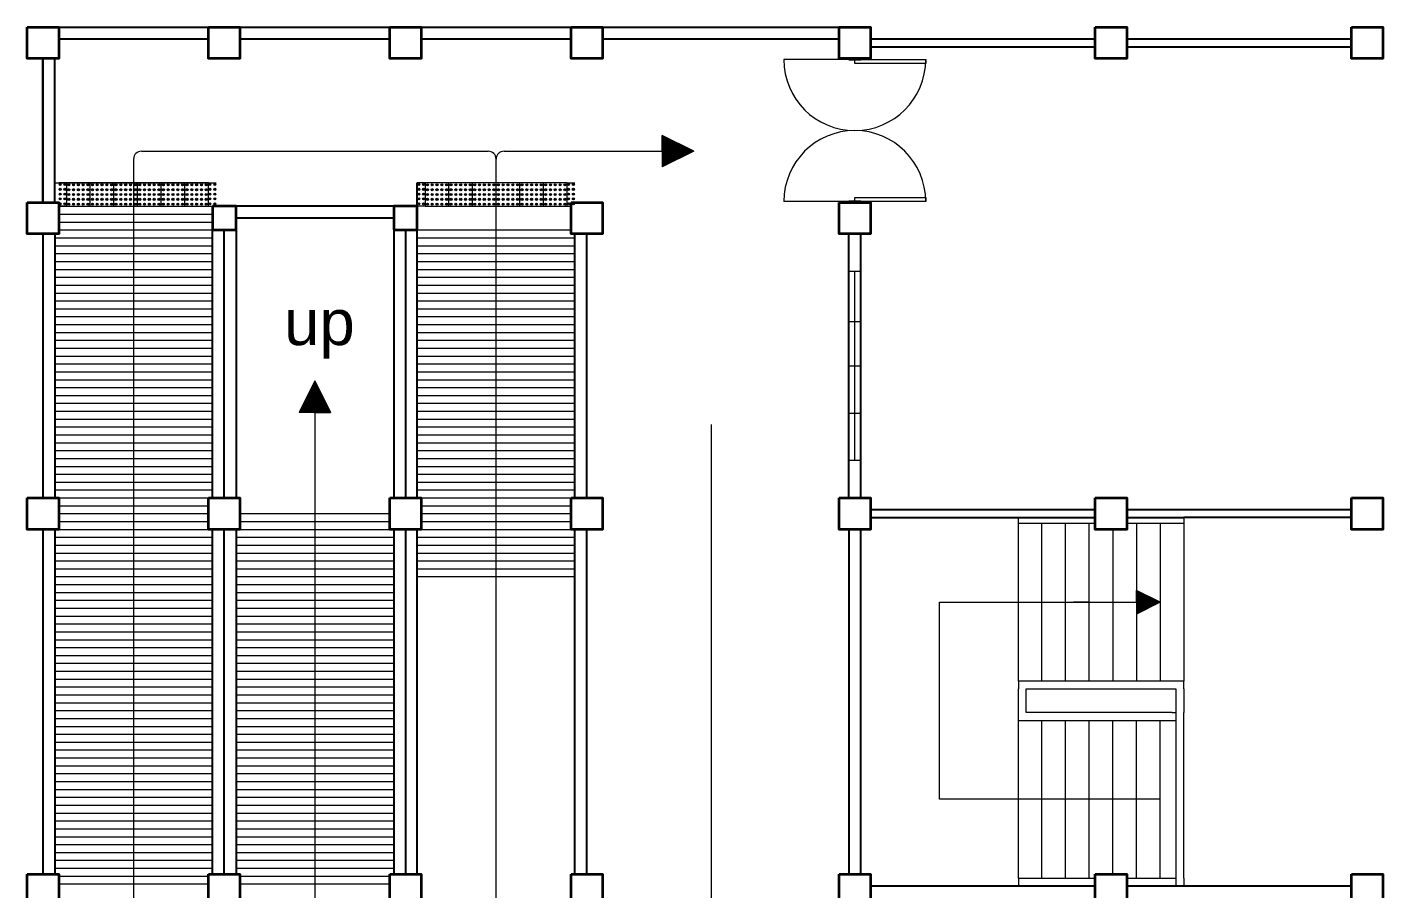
# Model space of a CAD drawing. Header units: millimetres. Extents: x 3 to 421, y 1 to 233.
# Drawn here: x 231.53 to 248.73, y 108.86 to 119.8 of the extents above; entities that cross this region are included whole.
import ezdxf

# ---------------------------------------------------------------- set-up
doc = ezdxf.new("R2010")
doc.units = ezdxf.units.MM
doc.header["$MEASUREMENT"] = 0
doc.styles.add('SWISSLT175', font='swissl.ttf', dxfattribs={"height": 0.175})

msp = doc.modelspace()

# ---------------------------------------------------------------- linework, layer by layer
at = {"color": 8, "lineweight": 25}
for p, q in [((231.929, 119.797), (236.529, 119.797)), ((236.529, 119.797), (241.829, 119.797)), ((231.929, 119.647), (233.829, 119.647)), ((234.229, 119.647), (236.129, 119.647)), ((236.529, 119.647), (238.429, 119.647)), ((238.829, 119.647), (241.829, 119.647)), ((242.229, 119.647), (245.079, 119.647)), ((242.229, 119.547), (245.079, 119.547)), ((245.479, 119.647), (248.329, 119.647)), ((245.479, 119.547), (248.329, 119.547)), ((231.729, 119.397), (231.729, 117.572)), ((231.729, 117.572), (231.729, 119.397)), ((231.879, 117.572), (231.879, 119.397)), ((241.954, 119.397), (241.954, 119.384)), ((241.954, 119.384), (242.104, 119.384)), ((242.104, 119.397), (242.104, 119.384)), ((236.479, 113.822), (236.479, 117.822)), ((236.179, 117.522), (234.179, 117.522)), ((236.179, 117.522), (236.179, 113.822)), ((242.104, 117.584), (241.954, 117.584)), ((241.954, 117.572), (241.954, 117.584)), ((242.104, 117.572), (242.104, 117.584)), ((236.179, 117.372), (234.179, 117.372)), ((231.729, 117.172), (231.729, 113.822)), ((231.879, 117.172), (231.879, 113.822)), ((233.879, 113.822), (233.879, 117.222)), ((234.029, 113.822), (234.029, 117.222)), ((234.179, 117.222), (234.179, 113.822)), ((236.329, 117.222), (236.329, 113.822)), ((238.479, 113.822), (238.479, 117.172)), ((238.629, 113.822), (238.629, 117.172)), ((241.954, 113.822), (241.954, 117.172)), ((242.104, 113.822), (242.104, 117.172)), ((245.079, 113.672), (242.229, 113.672)), ((242.229, 113.572), (245.079, 113.572)), ((248.329, 113.672), (245.479, 113.672)), ((245.479, 113.572), (246.204, 113.572)), ((248.329, 113.572), (246.204, 113.572)), ((231.729, 113.422), (231.729, 109.047)), ((231.879, 113.422), (231.879, 109.047)), ((233.879, 109.047), (233.879, 113.422)), ((234.029, 109.047), (234.029, 113.422)), ((234.179, 113.422), (234.179, 109.047)), ((236.179, 113.422), (236.179, 109.047)), ((236.329, 113.422), (236.329, 109.047)), ((236.479, 109.047), (236.479, 113.422)), ((238.479, 109.047), (238.479, 113.422)), ((238.629, 109.047), (238.629, 113.422)), ((241.954, 113.422), (241.954, 109.047)), ((242.104, 111.497), (242.104, 113.422)), ((242.104, 111.397), (242.104, 111.497)), ((242.104, 111.097), (242.104, 111.397)), ((242.104, 110.997), (242.104, 111.097)), ((242.104, 109.047), (242.104, 110.997)), ((242.229, 108.897), (245.079, 108.897)), ((245.479, 108.897), (248.329, 108.897))]:
    msp.add_line(p, q, dxfattribs=at)
at = {"color": 8, "lineweight": 13}
for p, q in [((242.029, 119.384), (241.129, 119.384)), ((242.029, 119.384), (242.929, 119.384)), ((242.029, 119.334), (242.029, 119.384)), ((242.929, 119.384), (242.929, 119.334)), ((242.929, 119.334), (242.029, 119.334)), ((242.029, 117.584), (241.129, 117.584)), ((242.029, 117.634), (242.929, 117.634)), ((242.029, 117.584), (242.029, 117.634)), ((242.929, 117.584), (242.029, 117.584)), ((242.929, 117.634), (242.929, 117.584))]:
    msp.add_line(p, q, dxfattribs=at)
at = {"color": 8, "lineweight": 9}
for p, q in [((239.586, 118.222), (239.586, 118.422)), ((239.986, 118.222), (239.586, 118.422)), ((239.596, 118.222), (239.596, 118.417)), ((239.606, 118.222), (239.606, 118.412)), ((239.616, 118.407), (239.616, 118.222)), ((239.626, 118.402), (239.626, 118.222)), ((239.636, 118.397), (239.636, 118.222)), ((239.646, 118.392), (239.646, 118.222)), ((239.656, 118.387), (239.656, 118.222)), ((239.666, 118.382), (239.666, 118.222)), ((239.676, 118.377), (239.676, 118.222)), ((239.676, 118.377), (239.676, 118.222)), ((239.686, 118.372), (239.686, 118.222)), ((239.696, 118.367), (239.696, 118.222)), ((239.706, 118.362), (239.706, 118.222)), ((239.716, 118.357), (239.716, 118.222)), ((239.726, 118.352), (239.726, 118.222)), ((239.736, 118.347), (239.736, 118.222)), ((239.746, 118.342), (239.746, 118.222)), ((239.756, 118.337), (239.756, 118.222)), ((232.979, 118.222), (237.379, 118.222)), ((237.579, 118.222), (239.586, 118.222)), ((239.586, 118.222), (239.586, 118.022)), ((239.986, 118.222), (239.586, 118.022)), ((239.596, 118.222), (239.596, 118.027)), ((239.606, 118.222), (239.606, 118.032)), ((239.616, 118.222), (239.616, 118.037)), ((239.626, 118.222), (239.626, 118.042)), ((239.636, 118.222), (239.636, 118.047)), ((239.646, 118.222), (239.646, 118.052)), ((239.656, 118.222), (239.656, 118.057)), ((239.666, 118.222), (239.666, 118.062)), ((239.676, 118.222), (239.676, 118.067)), ((239.676, 118.222), (239.676, 118.067)), ((239.686, 118.222), (239.686, 118.072)), ((239.696, 118.222), (239.696, 118.077)), ((239.706, 118.222), (239.706, 118.082)), ((239.716, 118.222), (239.716, 118.087)), ((239.726, 118.222), (239.726, 118.092)), ((239.736, 118.222), (239.736, 118.097)), ((239.746, 118.222), (239.746, 118.102)), ((239.756, 118.222), (239.756, 118.107)), ((239.766, 118.332), (239.766, 118.222)), ((239.766, 118.222), (239.766, 118.112)), ((239.776, 118.327), (239.776, 118.222)), ((239.776, 118.222), (239.776, 118.117)), ((239.786, 118.322), (239.786, 118.222)), ((239.786, 118.222), (239.786, 118.122)), ((239.796, 118.317), (239.796, 118.222)), ((239.796, 118.222), (239.796, 118.127)), ((239.806, 118.312), (239.806, 118.222)), ((239.806, 118.222), (239.806, 118.132)), ((239.816, 118.307), (239.816, 118.222)), ((239.816, 118.222), (239.816, 118.137)), ((239.826, 118.302), (239.826, 118.222)), ((239.826, 118.222), (239.826, 118.142)), ((239.836, 118.297), (239.836, 118.222)), ((239.836, 118.222), (239.836, 118.147)), ((239.846, 118.292), (239.846, 118.222)), ((239.846, 118.222), (239.846, 118.152)), ((239.856, 118.287), (239.856, 118.222)), ((239.856, 118.222), (239.856, 118.157)), ((239.866, 118.282), (239.866, 118.222)), ((239.866, 118.222), (239.866, 118.162)), ((239.876, 118.277), (239.876, 118.222)), ((239.876, 118.222), (239.876, 118.167)), ((239.886, 118.272), (239.886, 118.222)), ((239.886, 118.222), (239.886, 118.172)), ((239.896, 118.267), (239.896, 118.222)), ((239.896, 118.222), (239.896, 118.177)), ((239.906, 118.262), (239.906, 118.222)), ((239.906, 118.222), (239.906, 118.182)), ((239.916, 118.257), (239.916, 118.222)), ((239.916, 118.222), (239.916, 118.187)), ((239.926, 118.252), (239.926, 118.222)), ((239.926, 118.222), (239.926, 118.192)), ((239.936, 118.247), (239.936, 118.222)), ((239.936, 118.222), (239.936, 118.197)), ((239.946, 118.242), (239.946, 118.222)), ((239.946, 118.222), (239.946, 118.202)), ((239.956, 118.237), (239.956, 118.222)), ((239.956, 118.222), (239.956, 118.207)), ((239.966, 118.232), (239.966, 118.222)), ((239.966, 118.222), (239.966, 118.212)), ((239.976, 118.227), (239.976, 118.222)), ((239.976, 118.222), (239.976, 118.217)), ((232.879, 118.122), (232.879, 104.922)), ((237.479, 105.222), (237.479, 118.122)), ((231.879, 117.822), (233.879, 117.822)), ((232.029, 117.822), (231.929, 117.822)), ((232.329, 117.822), (232.029, 117.822)), ((232.029, 117.822), (232.029, 117.522)), ((232.329, 117.522), (232.329, 117.822)), ((232.629, 117.822), (232.329, 117.822)), ((232.629, 117.522), (232.629, 117.822)), ((232.929, 117.822), (232.629, 117.822)), ((232.929, 117.522), (232.929, 117.822)), ((233.229, 117.822), (232.929, 117.822)), ((233.229, 117.522), (233.229, 117.822)), ((233.529, 117.822), (233.229, 117.822)), ((233.529, 117.522), (233.529, 117.822)), ((233.829, 117.822), (233.529, 117.822)), ((233.829, 117.522), (233.829, 117.822)), ((233.829, 117.822), (233.929, 117.822)), ((236.579, 117.822), (236.479, 117.822)), ((236.879, 117.822), (236.579, 117.822)), ((236.579, 117.822), (236.579, 117.522)), ((236.879, 117.522), (236.879, 117.822)), ((237.179, 117.822), (236.879, 117.822)), ((237.179, 117.522), (237.179, 117.822)), ((237.479, 117.822), (237.179, 117.822)), ((237.479, 117.522), (237.479, 117.822)), ((237.779, 117.822), (237.479, 117.822)), ((237.779, 117.522), (237.779, 117.822)), ((238.079, 117.822), (237.779, 117.822)), ((238.079, 117.522), (238.079, 117.822)), ((238.379, 117.822), (238.079, 117.822)), ((238.379, 117.522), (238.379, 117.822)), ((238.379, 117.822), (238.479, 117.822)), ((232.029, 117.522), (231.929, 117.522)), ((231.929, 117.522), (233.829, 117.522)), ((232.029, 117.522), (232.329, 117.522)), ((232.329, 117.522), (232.629, 117.522)), ((232.629, 117.522), (232.929, 117.522)), ((232.929, 117.522), (233.229, 117.522)), ((233.229, 117.522), (233.529, 117.522)), ((233.529, 117.522), (233.829, 117.522)), ((233.829, 117.522), (233.879, 117.522)), ((236.579, 117.522), (236.479, 117.522)), ((236.579, 117.522), (236.879, 117.522)), ((236.879, 117.522), (237.179, 117.522)), ((237.179, 117.522), (237.479, 117.522)), ((237.479, 117.522), (237.779, 117.522)), ((237.779, 117.522), (238.079, 117.522)), ((238.079, 117.522), (238.379, 117.522)), ((238.379, 117.522), (238.429, 117.522)), ((231.929, 117.422), (233.879, 117.422)), ((231.929, 117.322), (233.879, 117.322)), ((231.929, 117.222), (233.879, 117.222)), ((236.479, 117.222), (238.429, 117.222)), ((231.879, 117.122), (233.879, 117.122)), ((231.879, 117.022), (233.879, 117.022)), ((236.479, 117.122), (238.479, 117.122)), ((236.479, 117.022), (238.479, 117.022)), ((231.879, 116.922), (233.879, 116.922)), ((231.879, 116.822), (233.879, 116.822)), ((236.479, 116.922), (238.479, 116.922)), ((236.479, 116.822), (238.479, 116.822)), ((231.879, 116.722), (233.879, 116.722)), ((231.879, 116.622), (233.879, 116.622)), ((236.479, 116.722), (238.479, 116.722)), ((236.479, 116.622), (238.479, 116.622)), ((241.954, 116.697), (242.104, 116.697)), ((241.954, 115.497), (241.954, 116.697)), ((242.029, 114.297), (242.029, 116.697)), ((242.104, 116.697), (242.104, 114.297)), ((231.879, 116.522), (233.879, 116.522)), ((236.479, 116.522), (238.479, 116.522)), ((231.879, 116.422), (233.879, 116.422)), ((231.879, 116.322), (233.879, 116.322)), ((236.479, 116.422), (238.479, 116.422)), ((236.479, 116.322), (238.479, 116.322)), ((231.879, 116.222), (233.879, 116.222)), ((231.879, 116.122), (233.879, 116.122)), ((236.479, 116.222), (238.479, 116.222)), ((236.479, 116.122), (238.479, 116.122)), ((231.879, 116.022), (233.879, 116.022)), ((236.479, 116.022), (238.479, 116.022)), ((241.954, 116.059), (242.104, 116.059)), ((231.879, 115.922), (233.879, 115.922)), ((231.879, 115.822), (233.879, 115.822)), ((236.479, 115.922), (238.479, 115.922)), ((236.479, 115.822), (238.479, 115.822)), ((231.879, 115.722), (233.879, 115.722)), ((231.879, 115.622), (233.879, 115.622)), ((236.479, 115.722), (238.479, 115.722)), ((236.479, 115.622), (238.479, 115.622)), ((231.879, 115.522), (233.879, 115.522)), ((231.879, 115.422), (233.879, 115.422)), ((236.479, 115.522), (238.479, 115.522)), ((236.479, 115.422), (238.479, 115.422)), ((241.954, 115.497), (241.954, 114.297)), ((241.954, 115.497), (242.104, 115.497)), ((231.879, 115.322), (233.879, 115.322)), ((235.179, 115.306), (234.979, 114.906)), ((235.149, 115.246), (235.179, 115.246)), ((235.154, 115.256), (235.179, 115.256)), ((235.159, 115.266), (235.179, 115.266)), ((235.164, 115.276), (235.179, 115.276)), ((235.169, 115.286), (235.179, 115.286)), ((235.174, 115.296), (235.179, 115.296)), ((235.179, 115.306), (235.179, 104.322)), ((235.179, 115.306), (235.379, 114.906)), ((235.179, 115.296), (235.184, 115.296)), ((235.179, 115.286), (235.189, 115.286)), ((235.179, 115.276), (235.194, 115.276)), ((235.179, 115.266), (235.199, 115.266)), ((235.179, 115.256), (235.204, 115.256)), ((235.179, 115.246), (235.209, 115.246)), ((236.479, 115.322), (238.479, 115.322)), ((231.879, 115.222), (233.879, 115.222)), ((231.879, 115.122), (233.879, 115.122)), ((235.064, 115.076), (235.179, 115.076)), ((235.069, 115.086), (235.179, 115.086)), ((235.074, 115.096), (235.179, 115.096)), ((235.079, 115.106), (235.179, 115.106)), ((235.084, 115.116), (235.179, 115.116)), ((235.089, 115.126), (235.179, 115.126)), ((235.094, 115.136), (235.179, 115.136)), ((235.099, 115.146), (235.179, 115.146)), ((235.104, 115.156), (235.179, 115.156)), ((235.109, 115.166), (235.179, 115.166)), ((235.114, 115.176), (235.179, 115.176)), ((235.119, 115.186), (235.179, 115.186)), ((235.124, 115.196), (235.179, 115.196)), ((235.129, 115.206), (235.179, 115.206)), ((235.134, 115.216), (235.179, 115.216)), ((235.139, 115.226), (235.179, 115.226)), ((235.144, 115.236), (235.179, 115.236)), ((235.179, 115.236), (235.214, 115.236)), ((235.179, 115.226), (235.219, 115.226)), ((235.179, 115.216), (235.224, 115.216)), ((235.179, 115.206), (235.229, 115.206)), ((235.179, 115.196), (235.234, 115.196)), ((235.179, 115.186), (235.239, 115.186)), ((235.179, 115.176), (235.244, 115.176)), ((235.179, 115.166), (235.249, 115.166)), ((235.179, 115.156), (235.254, 115.156)), ((235.179, 115.146), (235.259, 115.146)), ((235.179, 115.136), (235.264, 115.136)), ((235.179, 115.126), (235.269, 115.126)), ((235.179, 115.116), (235.274, 115.116)), ((235.179, 115.106), (235.279, 115.106)), ((235.179, 115.096), (235.284, 115.096)), ((235.179, 115.086), (235.289, 115.086)), ((235.179, 115.076), (235.294, 115.076)), ((236.479, 115.222), (238.479, 115.222)), ((236.479, 115.122), (238.479, 115.122)), ((231.879, 115.022), (233.879, 115.022)), ((231.879, 114.922), (233.879, 114.922)), ((235.179, 114.906), (234.979, 114.906)), ((235.179, 114.916), (234.984, 114.916)), ((235.179, 114.926), (234.989, 114.926)), ((234.994, 114.936), (235.179, 114.936)), ((234.999, 114.946), (235.179, 114.946)), ((235.004, 114.956), (235.179, 114.956)), ((235.009, 114.966), (235.179, 114.966)), ((235.014, 114.976), (235.179, 114.976)), ((235.019, 114.986), (235.179, 114.986)), ((235.024, 114.996), (235.179, 114.996)), ((235.024, 114.996), (235.179, 114.996)), ((235.029, 115.006), (235.179, 115.006)), ((235.034, 115.016), (235.179, 115.016)), ((235.039, 115.026), (235.179, 115.026)), ((235.044, 115.036), (235.179, 115.036)), ((235.049, 115.046), (235.179, 115.046)), ((235.054, 115.056), (235.179, 115.056)), ((235.059, 115.066), (235.179, 115.066)), ((235.179, 115.066), (235.299, 115.066)), ((235.179, 115.056), (235.304, 115.056)), ((235.179, 115.046), (235.309, 115.046)), ((235.179, 115.036), (235.314, 115.036)), ((235.179, 115.026), (235.319, 115.026)), ((235.179, 115.016), (235.324, 115.016)), ((235.179, 115.006), (235.329, 115.006)), ((235.179, 114.996), (235.334, 114.996)), ((235.179, 114.996), (235.334, 114.996)), ((235.179, 114.986), (235.339, 114.986)), ((235.179, 114.976), (235.344, 114.976)), ((235.179, 114.966), (235.349, 114.966)), ((235.179, 114.956), (235.354, 114.956)), ((235.179, 114.946), (235.359, 114.946)), ((235.179, 114.936), (235.364, 114.936)), ((235.179, 114.926), (235.369, 114.926)), ((235.179, 114.916), (235.374, 114.916)), ((235.179, 114.906), (235.379, 114.906)), ((236.479, 115.022), (238.479, 115.022)), ((236.479, 114.922), (238.479, 114.922)), ((241.954, 114.897), (242.104, 114.897)), ((231.879, 114.822), (233.879, 114.822)), ((236.479, 114.822), (238.479, 114.822)), ((240.208, 114.753), (240.208, 107.435)), ((231.879, 114.722), (233.879, 114.722)), ((231.879, 114.622), (233.879, 114.622)), ((236.479, 114.722), (238.479, 114.722)), ((236.479, 114.622), (238.479, 114.622)), ((231.879, 114.522), (233.879, 114.522)), ((231.879, 114.422), (233.879, 114.422)), ((236.479, 114.522), (238.479, 114.522)), ((236.479, 114.422), (238.479, 114.422)), ((231.879, 114.322), (233.879, 114.322)), ((231.879, 114.222), (233.879, 114.222)), ((236.479, 114.322), (238.479, 114.322)), ((236.479, 114.222), (238.479, 114.222)), ((242.104, 114.297), (241.954, 114.297)), ((231.879, 114.122), (233.879, 114.122)), ((236.479, 114.122), (238.479, 114.122)), ((231.879, 114.022), (233.879, 114.022)), ((231.879, 113.922), (233.879, 113.922)), ((236.479, 114.022), (238.479, 114.022)), ((236.479, 113.922), (238.479, 113.922)), ((231.879, 113.822), (233.879, 113.822)), ((231.929, 113.722), (233.829, 113.722)), ((236.479, 113.822), (238.479, 113.822)), ((236.529, 113.722), (238.429, 113.722)), ((231.929, 113.622), (233.829, 113.622)), ((231.929, 113.522), (233.829, 113.522)), ((234.229, 113.622), (236.129, 113.622)), ((234.229, 113.522), (236.129, 113.522)), ((236.529, 113.622), (238.429, 113.622)), ((236.529, 113.522), (238.429, 113.522)), ((244.104, 113.497), (244.104, 113.572)), ((246.204, 113.572), (246.204, 113.497)), ((231.879, 113.422), (233.879, 113.422)), ((234.179, 113.422), (236.179, 113.422)), ((236.479, 113.422), (238.479, 113.422)), ((244.104, 111.497), (244.104, 113.497)), ((245.079, 113.497), (244.104, 113.497)), ((244.404, 111.497), (244.404, 113.497)), ((244.704, 111.497), (244.704, 113.497)), ((245.004, 111.497), (245.004, 113.497)), ((245.304, 113.422), (245.304, 111.497)), ((246.204, 113.497), (245.479, 113.497)), ((245.604, 113.497), (245.604, 111.497)), ((245.904, 113.497), (245.904, 111.497)), ((246.204, 113.497), (246.204, 111.497)), ((231.879, 113.322), (233.879, 113.322)), ((231.879, 113.222), (233.879, 113.222)), ((234.179, 113.322), (236.179, 113.322)), ((234.179, 113.222), (236.179, 113.222)), ((236.479, 113.322), (238.479, 113.322)), ((236.479, 113.222), (238.479, 113.222)), ((231.879, 113.122), (233.879, 113.122)), ((231.879, 113.022), (233.879, 113.022)), ((234.179, 113.122), (236.179, 113.122)), ((234.179, 113.022), (236.179, 113.022)), ((236.479, 113.122), (238.479, 113.122)), ((236.479, 113.022), (238.479, 113.022)), ((231.879, 112.922), (233.879, 112.922)), ((234.179, 112.922), (236.179, 112.922)), ((236.479, 112.922), (238.479, 112.922)), ((231.879, 112.822), (233.879, 112.822)), ((231.879, 112.722), (233.879, 112.722)), ((234.179, 112.822), (236.179, 112.822)), ((234.179, 112.722), (236.179, 112.722)), ((236.479, 112.822), (238.479, 112.822)), ((231.879, 112.622), (233.879, 112.622)), ((231.879, 112.522), (233.879, 112.522)), ((234.179, 112.622), (236.179, 112.622)), ((234.179, 112.522), (236.179, 112.522)), ((243.104, 109.997), (243.104, 112.497)), ((243.104, 112.497), (245.604, 112.497)), ((245.004, 112.497), (244.804, 112.497)), ((245.004, 112.497), (245.204, 112.497)), ((245.604, 112.497), (245.604, 112.647)), ((245.904, 112.497), (245.604, 112.647)), ((245.604, 112.497), (245.904, 112.497)), ((245.604, 112.497), (245.604, 112.347)), ((245.904, 112.497), (245.604, 112.347)), ((245.614, 112.497), (245.614, 112.642)), ((245.614, 112.497), (245.614, 112.352)), ((245.624, 112.497), (245.624, 112.637)), ((245.624, 112.497), (245.624, 112.357)), ((245.634, 112.497), (245.634, 112.632)), ((245.634, 112.497), (245.634, 112.362)), ((245.644, 112.497), (245.644, 112.627)), ((245.644, 112.497), (245.644, 112.367)), ((245.654, 112.497), (245.654, 112.622)), ((245.654, 112.497), (245.654, 112.372)), ((245.664, 112.497), (245.664, 112.617)), ((245.664, 112.497), (245.664, 112.377)), ((245.674, 112.497), (245.674, 112.612)), ((245.674, 112.497), (245.674, 112.382)), ((245.684, 112.497), (245.684, 112.607)), ((245.684, 112.497), (245.684, 112.387)), ((245.694, 112.497), (245.694, 112.602)), ((245.694, 112.497), (245.694, 112.392)), ((245.704, 112.497), (245.704, 112.597)), ((245.704, 112.497), (245.704, 112.397)), ((245.714, 112.497), (245.714, 112.592)), ((245.714, 112.497), (245.714, 112.402)), ((245.724, 112.497), (245.724, 112.587)), ((245.724, 112.497), (245.724, 112.407)), ((245.734, 112.497), (245.734, 112.582)), ((245.734, 112.497), (245.734, 112.412)), ((245.744, 112.497), (245.744, 112.577)), ((245.744, 112.497), (245.744, 112.417)), ((245.754, 112.497), (245.754, 112.572)), ((245.754, 112.497), (245.754, 112.422)), ((245.764, 112.497), (245.764, 112.567)), ((245.764, 112.497), (245.764, 112.427)), ((245.774, 112.497), (245.774, 112.562)), ((245.774, 112.497), (245.774, 112.432)), ((245.784, 112.497), (245.784, 112.557)), ((245.784, 112.497), (245.784, 112.437)), ((245.794, 112.497), (245.794, 112.552)), ((245.794, 112.497), (245.794, 112.442)), ((245.804, 112.497), (245.804, 112.547)), ((245.804, 112.497), (245.804, 112.447)), ((245.814, 112.497), (245.814, 112.542)), ((245.814, 112.497), (245.814, 112.452)), ((245.824, 112.497), (245.824, 112.537)), ((245.824, 112.497), (245.824, 112.457)), ((245.834, 112.497), (245.834, 112.532)), ((245.834, 112.497), (245.834, 112.462)), ((245.844, 112.497), (245.844, 112.527)), ((245.844, 112.497), (245.844, 112.467)), ((245.854, 112.497), (245.854, 112.522)), ((245.854, 112.497), (245.854, 112.472)), ((245.864, 112.497), (245.864, 112.517)), ((245.864, 112.497), (245.864, 112.477)), ((245.874, 112.497), (245.874, 112.512)), ((245.874, 112.497), (245.874, 112.482)), ((245.884, 112.497), (245.884, 112.507)), ((245.884, 112.497), (245.884, 112.487)), ((245.894, 112.497), (245.894, 112.502)), ((245.894, 112.497), (245.894, 112.492)), ((231.879, 112.422), (233.879, 112.422)), ((231.879, 112.322), (233.879, 112.322)), ((234.179, 112.422), (236.179, 112.422)), ((234.179, 112.322), (236.179, 112.322)), ((231.879, 112.222), (233.879, 112.222)), ((234.179, 112.222), (236.179, 112.222)), ((231.879, 112.122), (233.879, 112.122)), ((231.879, 112.022), (233.879, 112.022)), ((234.179, 112.122), (236.179, 112.122)), ((234.179, 112.022), (236.179, 112.022)), ((231.879, 111.922), (233.879, 111.922)), ((231.879, 111.822), (233.879, 111.822)), ((234.179, 111.922), (236.179, 111.922)), ((234.179, 111.822), (236.179, 111.822)), ((231.879, 111.722), (233.879, 111.722)), ((234.179, 111.722), (236.179, 111.722)), ((231.879, 111.622), (233.879, 111.622)), ((231.879, 111.522), (233.879, 111.522)), ((234.179, 111.622), (236.179, 111.622)), ((234.179, 111.522), (236.179, 111.522)), ((246.204, 111.497), (244.104, 111.497)), ((244.104, 111.497), (244.104, 111.397)), ((246.204, 111.397), (246.204, 111.497)), ((231.879, 111.422), (233.879, 111.422)), ((231.879, 111.322), (233.879, 111.322)), ((233.879, 111.372), (233.879, 111.072)), ((234.179, 111.422), (236.179, 111.422)), ((234.179, 111.072), (234.179, 111.372)), ((234.179, 111.322), (236.179, 111.322)), ((236.179, 111.372), (236.179, 111.072)), ((236.479, 111.072), (236.479, 111.372)), ((238.479, 111.372), (238.479, 111.072)), ((244.104, 111.097), (244.104, 111.397)), ((244.204, 111.097), (244.204, 111.397)), ((244.204, 111.397), (246.054, 111.397)), ((246.054, 111.397), (246.104, 111.397)), ((246.104, 111.397), (246.104, 111.097)), ((246.204, 111.397), (246.204, 111.097)), ((231.879, 111.222), (233.879, 111.222)), ((231.879, 111.122), (233.879, 111.122)), ((234.179, 111.222), (236.179, 111.222)), ((234.179, 111.122), (236.179, 111.122)), ((231.879, 111.022), (233.879, 111.022)), ((234.179, 111.022), (236.179, 111.022)), ((244.104, 108.997), (244.104, 111.097)), ((244.104, 110.997), (246.104, 110.997)), ((246.054, 111.097), (244.204, 111.097)), ((244.404, 108.997), (244.404, 110.997)), ((244.704, 108.997), (244.704, 110.997)), ((245.004, 108.997), (245.004, 110.997)), ((245.304, 109.047), (245.304, 110.997)), ((245.604, 108.997), (245.604, 110.997)), ((245.904, 108.997), (245.904, 110.997)), ((246.054, 111.097), (246.104, 111.097)), ((246.104, 111.097), (246.104, 108.897)), ((246.204, 110.997), (246.204, 111.097)), ((246.204, 108.997), (246.204, 110.997)), ((231.879, 110.922), (233.879, 110.922)), ((231.879, 110.822), (233.879, 110.822)), ((234.179, 110.922), (236.179, 110.922)), ((234.179, 110.822), (236.179, 110.822)), ((231.879, 110.722), (233.879, 110.722)), ((231.879, 110.622), (233.879, 110.622)), ((234.179, 110.722), (236.179, 110.722)), ((234.179, 110.622), (236.179, 110.622)), ((231.879, 110.522), (233.879, 110.522)), ((234.179, 110.522), (236.179, 110.522)), ((231.879, 110.422), (233.879, 110.422)), ((231.879, 110.322), (233.879, 110.322)), ((234.179, 110.422), (236.179, 110.422)), ((234.179, 110.322), (236.179, 110.322)), ((231.879, 110.222), (233.879, 110.222)), ((231.879, 110.122), (233.879, 110.122)), ((234.179, 110.222), (236.179, 110.222)), ((234.179, 110.122), (236.179, 110.122)), ((231.879, 110.022), (233.879, 110.022)), ((231.879, 109.922), (233.879, 109.922)), ((234.179, 110.022), (236.179, 110.022)), ((234.179, 109.922), (236.179, 109.922)), ((244.104, 109.997), (243.104, 109.997)), ((245.904, 109.997), (244.104, 109.997)), ((231.879, 109.822), (233.879, 109.822)), ((234.179, 109.822), (236.179, 109.822)), ((231.879, 109.722), (233.879, 109.722)), ((231.879, 109.622), (233.879, 109.622)), ((234.179, 109.722), (236.179, 109.722)), ((234.179, 109.622), (236.179, 109.622)), ((231.879, 109.522), (233.879, 109.522)), ((231.879, 109.422), (233.879, 109.422)), ((234.179, 109.522), (236.179, 109.522)), ((234.179, 109.422), (236.179, 109.422)), ((231.879, 109.322), (233.879, 109.322)), ((231.879, 109.222), (233.879, 109.222)), ((234.179, 109.322), (236.179, 109.322)), ((234.179, 109.222), (236.179, 109.222)), ((231.879, 109.122), (233.879, 109.122)), ((234.179, 109.122), (236.179, 109.122)), ((231.929, 109.022), (233.829, 109.022)), ((231.929, 108.922), (233.829, 108.922)), ((234.229, 109.022), (236.129, 109.022)), ((234.229, 108.922), (236.129, 108.922)), ((244.104, 108.997), (244.104, 108.897)), ((244.104, 108.997), (245.079, 108.997)), ((245.479, 108.997), (246.104, 108.997)), ((246.204, 108.997), (246.204, 108.897))]:
    msp.add_line(p, q, dxfattribs=at)
at = {"color": 8, "lineweight": 35}
for p, q in [((234.179, 117.522), (233.879, 117.522)), ((233.879, 117.522), (233.879, 117.222)), ((234.179, 117.222), (234.179, 117.522)), ((236.479, 117.522), (236.179, 117.522)), ((236.179, 117.522), (236.179, 117.222)), ((236.479, 117.222), (236.479, 117.522)), ((233.879, 117.222), (234.179, 117.222)), ((233.879, 117.222), (234.179, 117.222)), ((236.179, 117.222), (236.479, 117.222))]:
    msp.add_line(p, q, dxfattribs=at)
for points in [[(231.529, 119.797), (231.929, 119.797), (231.929, 119.397), (231.529, 119.397)], [(233.829, 119.797), (234.229, 119.797), (234.229, 119.397), (233.829, 119.397)], [(236.129, 119.797), (236.529, 119.797), (236.529, 119.397), (236.129, 119.397)], [(238.429, 119.797), (238.829, 119.797), (238.829, 119.397), (238.429, 119.397)], [(241.829, 119.797), (242.229, 119.797), (242.229, 119.397), (241.829, 119.397)], [(245.079, 119.797), (245.479, 119.797), (245.479, 119.397), (245.079, 119.397)], [(248.329, 119.797), (248.729, 119.797), (248.729, 119.397), (248.329, 119.397)], [(231.529, 117.572), (231.929, 117.572), (231.929, 117.172), (231.529, 117.172)], [(238.429, 117.572), (238.829, 117.572), (238.829, 117.172), (238.429, 117.172)], [(241.829, 117.572), (242.229, 117.572), (242.229, 117.172), (241.829, 117.172)], [(231.529, 113.822), (231.929, 113.822), (231.929, 113.422), (231.529, 113.422)], [(233.829, 113.822), (234.229, 113.822), (234.229, 113.422), (233.829, 113.422)], [(236.129, 113.822), (236.529, 113.822), (236.529, 113.422), (236.129, 113.422)], [(238.429, 113.822), (238.829, 113.822), (238.829, 113.422), (238.429, 113.422)], [(241.829, 113.822), (242.229, 113.822), (242.229, 113.422), (241.829, 113.422)], [(245.079, 113.822), (245.479, 113.822), (245.479, 113.422), (245.079, 113.422)], [(248.329, 113.822), (248.729, 113.822), (248.729, 113.422), (248.329, 113.422)], [(231.529, 109.047), (231.929, 109.047), (231.929, 108.647), (231.529, 108.647)], [(233.829, 109.047), (234.229, 109.047), (234.229, 108.647), (233.829, 108.647)], [(236.129, 109.047), (236.529, 109.047), (236.529, 108.647), (236.129, 108.647)], [(238.429, 109.047), (238.829, 109.047), (238.829, 108.647), (238.429, 108.647)], [(241.829, 109.047), (242.229, 109.047), (242.229, 108.647), (241.829, 108.647)], [(245.079, 109.047), (245.479, 109.047), (245.479, 108.647), (245.079, 108.647)], [(248.329, 109.047), (248.729, 109.047), (248.729, 108.647), (248.329, 108.647)]]:
    msp.add_lwpolyline(points, close=True, dxfattribs=at)
at = {"color": 8, "lineweight": 9}
for points in [[(241.954, 114.297), (241.954, 116.697), (242.104, 116.697), (242.104, 114.297)], [(241.954, 116.697), (242.104, 116.697), (242.104, 114.297), (241.954, 114.297)]]:
    msp.add_lwpolyline(points, close=True, dxfattribs=at)
for centre, radius in [((231.948, 117.799), 0.013), ((231.948, 117.738), 0.013), ((231.948, 117.677), 0.013), ((231.948, 117.799), 0.009), ((231.948, 117.738), 0.009), ((231.948, 117.677), 0.009), ((232.009, 117.799), 0.013), ((232.009, 117.738), 0.013), ((232.009, 117.677), 0.013), ((232.009, 117.799), 0.009), ((232.009, 117.738), 0.009), ((232.009, 117.677), 0.009), ((232.057, 117.794), 0.013), ((232.057, 117.733), 0.013), ((232.057, 117.672), 0.013), ((232.057, 117.794), 0.009), ((232.057, 117.733), 0.009), ((232.057, 117.672), 0.009), ((232.118, 117.794), 0.013), ((232.118, 117.733), 0.013), ((232.118, 117.672), 0.013), ((232.118, 117.794), 0.009), ((232.118, 117.733), 0.009), ((232.118, 117.672), 0.009), ((232.179, 117.794), 0.013), ((232.179, 117.733), 0.013), ((232.179, 117.672), 0.013), ((232.179, 117.794), 0.009), ((232.179, 117.733), 0.009), ((232.179, 117.672), 0.009), ((232.24, 117.794), 0.013), ((232.24, 117.733), 0.013), ((232.24, 117.672), 0.013), ((232.24, 117.794), 0.009), ((232.24, 117.733), 0.009), ((232.24, 117.672), 0.009), ((232.301, 117.794), 0.013), ((232.301, 117.733), 0.013), ((232.301, 117.672), 0.013), ((232.301, 117.794), 0.009), ((232.301, 117.733), 0.009), ((232.301, 117.672), 0.009), ((232.357, 117.794), 0.013), ((232.357, 117.733), 0.013), ((232.357, 117.672), 0.013), ((232.357, 117.794), 0.009), ((232.357, 117.733), 0.009), ((232.357, 117.672), 0.009), ((232.418, 117.794), 0.013), ((232.418, 117.733), 0.013), ((232.418, 117.672), 0.013), ((232.418, 117.794), 0.009), ((232.418, 117.733), 0.009), ((232.418, 117.672), 0.009), ((232.479, 117.794), 0.013), ((232.479, 117.733), 0.013), ((232.479, 117.672), 0.013), ((232.479, 117.794), 0.009), ((232.479, 117.733), 0.009), ((232.479, 117.672), 0.009), ((232.54, 117.794), 0.013), ((232.54, 117.733), 0.013), ((232.54, 117.672), 0.013), ((232.54, 117.794), 0.009), ((232.54, 117.733), 0.009), ((232.54, 117.672), 0.009), ((232.601, 117.794), 0.013), ((232.601, 117.733), 0.013), ((232.601, 117.672), 0.013), ((232.601, 117.794), 0.009), ((232.601, 117.733), 0.009), ((232.601, 117.672), 0.009), ((232.657, 117.794), 0.013), ((232.657, 117.733), 0.013), ((232.657, 117.672), 0.013), ((232.657, 117.794), 0.009), ((232.657, 117.733), 0.009), ((232.657, 117.672), 0.009), ((232.718, 117.794), 0.013), ((232.718, 117.733), 0.013), ((232.718, 117.672), 0.013), ((232.718, 117.794), 0.009), ((232.718, 117.733), 0.009), ((232.718, 117.672), 0.009), ((232.779, 117.794), 0.013), ((232.779, 117.733), 0.013), ((232.779, 117.672), 0.013), ((232.779, 117.794), 0.009), ((232.779, 117.733), 0.009), ((232.779, 117.672), 0.009), ((232.84, 117.794), 0.013), ((232.84, 117.733), 0.013), ((232.84, 117.672), 0.013), ((232.84, 117.794), 0.009), ((232.84, 117.733), 0.009), ((232.84, 117.672), 0.009), ((232.901, 117.794), 0.013), ((232.901, 117.733), 0.013), ((232.901, 117.672), 0.013), ((232.901, 117.794), 0.009), ((232.901, 117.733), 0.009), ((232.901, 117.672), 0.009), ((232.957, 117.794), 0.013), ((232.957, 117.733), 0.013), ((232.957, 117.672), 0.013), ((232.957, 117.794), 0.009), ((232.957, 117.733), 0.009), ((232.957, 117.672), 0.009), ((233.018, 117.794), 0.013), ((233.018, 117.733), 0.013), ((233.018, 117.672), 0.013), ((233.018, 117.794), 0.009), ((233.018, 117.733), 0.009), ((233.018, 117.672), 0.009), ((233.079, 117.794), 0.013), ((233.079, 117.733), 0.013), ((233.079, 117.672), 0.013), ((233.079, 117.794), 0.009), ((233.079, 117.733), 0.009), ((233.079, 117.672), 0.009), ((233.14, 117.794), 0.013), ((233.14, 117.733), 0.013), ((233.14, 117.672), 0.013), ((233.14, 117.794), 0.009), ((233.14, 117.733), 0.009), ((233.14, 117.672), 0.009), ((233.201, 117.794), 0.013), ((233.201, 117.733), 0.013), ((233.201, 117.672), 0.013), ((233.201, 117.794), 0.009), ((233.201, 117.733), 0.009), ((233.201, 117.672), 0.009), ((233.257, 117.794), 0.013), ((233.257, 117.733), 0.013), ((233.257, 117.672), 0.013), ((233.257, 117.794), 0.009), ((233.257, 117.733), 0.009), ((233.257, 117.672), 0.009), ((233.318, 117.794), 0.013), ((233.318, 117.733), 0.013), ((233.318, 117.672), 0.013), ((233.318, 117.794), 0.009), ((233.318, 117.733), 0.009), ((233.318, 117.672), 0.009), ((233.379, 117.794), 0.013), ((233.379, 117.733), 0.013), ((233.379, 117.672), 0.013), ((233.379, 117.794), 0.009), ((233.379, 117.733), 0.009), ((233.379, 117.672), 0.009), ((233.44, 117.794), 0.013), ((233.44, 117.733), 0.013), ((233.44, 117.672), 0.013), ((233.44, 117.794), 0.009), ((233.44, 117.733), 0.009), ((233.44, 117.672), 0.009), ((233.501, 117.794), 0.013), ((233.501, 117.733), 0.013), ((233.501, 117.672), 0.013), ((233.501, 117.794), 0.009), ((233.501, 117.733), 0.009), ((233.501, 117.672), 0.009), ((233.557, 117.794), 0.013), ((233.557, 117.733), 0.013), ((233.557, 117.672), 0.013), ((233.557, 117.794), 0.009), ((233.557, 117.733), 0.009), ((233.557, 117.672), 0.009), ((233.618, 117.794), 0.013), ((233.618, 117.733), 0.013), ((233.618, 117.672), 0.013), ((233.618, 117.794), 0.009), ((233.618, 117.733), 0.009), ((233.618, 117.672), 0.009), ((233.679, 117.794), 0.013), ((233.679, 117.733), 0.013), ((233.679, 117.672), 0.013), ((233.679, 117.794), 0.009), ((233.679, 117.733), 0.009), ((233.679, 117.672), 0.009), ((233.74, 117.794), 0.013), ((233.74, 117.733), 0.013), ((233.74, 117.672), 0.013), ((233.74, 117.794), 0.009), ((233.74, 117.733), 0.009), ((233.74, 117.672), 0.009), ((233.801, 117.794), 0.013), ((233.801, 117.733), 0.013), ((233.801, 117.672), 0.013), ((233.801, 117.794), 0.009), ((233.801, 117.733), 0.009), ((233.801, 117.672), 0.009), ((233.848, 117.799), 0.013), ((233.848, 117.738), 0.013), ((233.848, 117.677), 0.013), ((233.848, 117.799), 0.009), ((233.848, 117.738), 0.009), ((233.848, 117.677), 0.009), ((233.909, 117.799), 0.013), ((233.909, 117.738), 0.013), ((233.909, 117.677), 0.013), ((233.909, 117.799), 0.009), ((233.909, 117.738), 0.009), ((233.909, 117.677), 0.009), ((236.498, 117.799), 0.013), ((236.498, 117.738), 0.013), ((236.498, 117.677), 0.013), ((236.498, 117.799), 0.009), ((236.498, 117.738), 0.009), ((236.498, 117.677), 0.009), ((236.559, 117.799), 0.013), ((236.559, 117.738), 0.013), ((236.559, 117.677), 0.013), ((236.559, 117.799), 0.009), ((236.559, 117.738), 0.009), ((236.559, 117.677), 0.009), ((236.607, 117.794), 0.013), ((236.607, 117.733), 0.013), ((236.607, 117.672), 0.013), ((236.607, 117.794), 0.009), ((236.607, 117.733), 0.009), ((236.607, 117.672), 0.009), ((236.668, 117.794), 0.013), ((236.668, 117.733), 0.013), ((236.668, 117.672), 0.013), ((236.668, 117.794), 0.009), ((236.668, 117.733), 0.009), ((236.668, 117.672), 0.009), ((236.729, 117.794), 0.013), ((236.729, 117.733), 0.013), ((236.729, 117.672), 0.013), ((236.729, 117.794), 0.009), ((236.729, 117.733), 0.009), ((236.729, 117.672), 0.009), ((236.79, 117.794), 0.013), ((236.79, 117.733), 0.013), ((236.79, 117.672), 0.013), ((236.79, 117.794), 0.009), ((236.79, 117.733), 0.009), ((236.79, 117.672), 0.009), ((236.851, 117.794), 0.013), ((236.851, 117.733), 0.013), ((236.851, 117.672), 0.013), ((236.851, 117.794), 0.009), ((236.851, 117.733), 0.009), ((236.851, 117.672), 0.009), ((236.907, 117.794), 0.013), ((236.907, 117.733), 0.013), ((236.907, 117.672), 0.013), ((236.907, 117.794), 0.009), ((236.907, 117.733), 0.009), ((236.907, 117.672), 0.009), ((236.968, 117.794), 0.013), ((236.968, 117.733), 0.013), ((236.968, 117.672), 0.013), ((236.968, 117.794), 0.009), ((236.968, 117.733), 0.009), ((236.968, 117.672), 0.009), ((237.029, 117.794), 0.013), ((237.029, 117.733), 0.013), ((237.029, 117.672), 0.013), ((237.029, 117.794), 0.009), ((237.029, 117.733), 0.009), ((237.029, 117.672), 0.009), ((237.09, 117.794), 0.013), ((237.09, 117.733), 0.013), ((237.09, 117.672), 0.013), ((237.09, 117.794), 0.009), ((237.09, 117.733), 0.009), ((237.09, 117.672), 0.009), ((237.151, 117.794), 0.013), ((237.151, 117.733), 0.013), ((237.151, 117.672), 0.013), ((237.151, 117.794), 0.009), ((237.151, 117.733), 0.009), ((237.151, 117.672), 0.009), ((237.207, 117.794), 0.013), ((237.207, 117.733), 0.013), ((237.207, 117.672), 0.013), ((237.207, 117.794), 0.009), ((237.207, 117.733), 0.009), ((237.207, 117.672), 0.009), ((237.268, 117.794), 0.013), ((237.268, 117.733), 0.013), ((237.268, 117.672), 0.013), ((237.268, 117.794), 0.009), ((237.268, 117.733), 0.009), ((237.268, 117.672), 0.009), ((237.329, 117.794), 0.013), ((237.329, 117.733), 0.013), ((237.329, 117.672), 0.013), ((237.329, 117.794), 0.009), ((237.329, 117.733), 0.009), ((237.329, 117.672), 0.009), ((237.39, 117.794), 0.013), ((237.39, 117.733), 0.013), ((237.39, 117.672), 0.013), ((237.39, 117.794), 0.009), ((237.39, 117.733), 0.009), ((237.39, 117.672), 0.009), ((237.451, 117.794), 0.013), ((237.451, 117.733), 0.013), ((237.451, 117.672), 0.013), ((237.451, 117.794), 0.009), ((237.451, 117.733), 0.009), ((237.451, 117.672), 0.009), ((237.507, 117.794), 0.013), ((237.507, 117.733), 0.013), ((237.507, 117.672), 0.013), ((237.507, 117.794), 0.009), ((237.507, 117.733), 0.009), ((237.507, 117.672), 0.009), ((237.568, 117.794), 0.013), ((237.568, 117.733), 0.013), ((237.568, 117.672), 0.013), ((237.568, 117.794), 0.009), ((237.568, 117.733), 0.009), ((237.568, 117.672), 0.009), ((237.629, 117.794), 0.013), ((237.629, 117.733), 0.013), ((237.629, 117.672), 0.013), ((237.629, 117.794), 0.009), ((237.629, 117.733), 0.009), ((237.629, 117.672), 0.009), ((237.69, 117.794), 0.013), ((237.69, 117.733), 0.013), ((237.69, 117.672), 0.013), ((237.69, 117.794), 0.009), ((237.69, 117.733), 0.009), ((237.69, 117.672), 0.009), ((237.751, 117.794), 0.013), ((237.751, 117.733), 0.013), ((237.751, 117.672), 0.013), ((237.751, 117.794), 0.009), ((237.751, 117.733), 0.009), ((237.751, 117.672), 0.009), ((237.807, 117.794), 0.013), ((237.807, 117.733), 0.013), ((237.807, 117.672), 0.013), ((237.807, 117.794), 0.009), ((237.807, 117.733), 0.009), ((237.807, 117.672), 0.009), ((237.868, 117.794), 0.013), ((237.868, 117.733), 0.013), ((237.868, 117.672), 0.013), ((237.868, 117.794), 0.009), ((237.868, 117.733), 0.009), ((237.868, 117.672), 0.009), ((237.929, 117.794), 0.013), ((237.929, 117.733), 0.013), ((237.929, 117.672), 0.013), ((237.929, 117.794), 0.009), ((237.929, 117.733), 0.009), ((237.929, 117.672), 0.009), ((237.99, 117.794), 0.013), ((237.99, 117.733), 0.013), ((237.99, 117.672), 0.013), ((237.99, 117.794), 0.009), ((237.99, 117.733), 0.009), ((237.99, 117.672), 0.009), ((238.051, 117.794), 0.013), ((238.051, 117.733), 0.013), ((238.051, 117.672), 0.013), ((238.051, 117.794), 0.009), ((238.051, 117.733), 0.009), ((238.051, 117.672), 0.009), ((238.107, 117.794), 0.013), ((238.107, 117.733), 0.013), ((238.107, 117.672), 0.013), ((238.107, 117.794), 0.009), ((238.107, 117.733), 0.009), ((238.107, 117.672), 0.009), ((238.168, 117.794), 0.013), ((238.168, 117.733), 0.013), ((238.168, 117.672), 0.013), ((238.168, 117.794), 0.009), ((238.168, 117.733), 0.009), ((238.168, 117.672), 0.009), ((238.229, 117.794), 0.013), ((238.229, 117.733), 0.013), ((238.229, 117.672), 0.013), ((238.229, 117.794), 0.009), ((238.229, 117.733), 0.009), ((238.229, 117.672), 0.009), ((238.29, 117.794), 0.013), ((238.29, 117.733), 0.013), ((238.29, 117.672), 0.013), ((238.29, 117.794), 0.009), ((238.29, 117.733), 0.009), ((238.29, 117.672), 0.009), ((238.351, 117.794), 0.013), ((238.351, 117.733), 0.013), ((238.351, 117.672), 0.013), ((238.351, 117.794), 0.009), ((238.351, 117.733), 0.009), ((238.351, 117.672), 0.009), ((238.398, 117.799), 0.013), ((238.398, 117.738), 0.013), ((238.398, 117.677), 0.013), ((238.398, 117.799), 0.009), ((238.398, 117.738), 0.009), ((238.398, 117.677), 0.009), ((238.459, 117.799), 0.013), ((238.459, 117.738), 0.013), ((238.459, 117.677), 0.013), ((238.459, 117.799), 0.009), ((238.459, 117.738), 0.009), ((238.459, 117.677), 0.009), ((231.948, 117.616), 0.013), ((231.948, 117.555), 0.013), ((231.948, 117.616), 0.009), ((231.948, 117.555), 0.009), ((232.009, 117.616), 0.013), ((232.009, 117.555), 0.013), ((232.009, 117.616), 0.009), ((232.009, 117.555), 0.009), ((232.057, 117.611), 0.013), ((232.057, 117.55), 0.013), ((232.057, 117.611), 0.009), ((232.057, 117.55), 0.009), ((232.118, 117.611), 0.013), ((232.118, 117.55), 0.013), ((232.118, 117.611), 0.009), ((232.118, 117.55), 0.009), ((232.179, 117.611), 0.013), ((232.179, 117.55), 0.013), ((232.179, 117.611), 0.009), ((232.179, 117.55), 0.009), ((232.24, 117.611), 0.013), ((232.24, 117.55), 0.013), ((232.24, 117.611), 0.009), ((232.24, 117.55), 0.009), ((232.301, 117.611), 0.013), ((232.301, 117.55), 0.013), ((232.301, 117.611), 0.009), ((232.301, 117.55), 0.009), ((232.357, 117.611), 0.013), ((232.357, 117.55), 0.013), ((232.357, 117.611), 0.009), ((232.357, 117.55), 0.009), ((232.418, 117.611), 0.013), ((232.418, 117.55), 0.013), ((232.418, 117.611), 0.009), ((232.418, 117.55), 0.009), ((232.479, 117.611), 0.013), ((232.479, 117.55), 0.013), ((232.479, 117.611), 0.009), ((232.479, 117.55), 0.009), ((232.54, 117.611), 0.013), ((232.54, 117.55), 0.013), ((232.54, 117.611), 0.009), ((232.54, 117.55), 0.009), ((232.601, 117.611), 0.013), ((232.601, 117.55), 0.013), ((232.601, 117.611), 0.009), ((232.601, 117.55), 0.009), ((232.657, 117.611), 0.013), ((232.657, 117.55), 0.013), ((232.657, 117.611), 0.009), ((232.657, 117.55), 0.009), ((232.718, 117.611), 0.013), ((232.718, 117.55), 0.013), ((232.718, 117.611), 0.009), ((232.718, 117.55), 0.009), ((232.779, 117.611), 0.013), ((232.779, 117.55), 0.013), ((232.779, 117.611), 0.009), ((232.779, 117.55), 0.009), ((232.84, 117.611), 0.013), ((232.84, 117.55), 0.013), ((232.84, 117.611), 0.009), ((232.84, 117.55), 0.009), ((232.901, 117.611), 0.013), ((232.901, 117.55), 0.013), ((232.901, 117.611), 0.009), ((232.901, 117.55), 0.009), ((232.957, 117.611), 0.013), ((232.957, 117.55), 0.013), ((232.957, 117.611), 0.009), ((232.957, 117.55), 0.009), ((233.018, 117.611), 0.013), ((233.018, 117.55), 0.013), ((233.018, 117.611), 0.009), ((233.018, 117.55), 0.009), ((233.079, 117.611), 0.013), ((233.079, 117.55), 0.013), ((233.079, 117.611), 0.009), ((233.079, 117.55), 0.009), ((233.14, 117.611), 0.013), ((233.14, 117.55), 0.013), ((233.14, 117.611), 0.009), ((233.14, 117.55), 0.009), ((233.201, 117.611), 0.013), ((233.201, 117.55), 0.013), ((233.201, 117.611), 0.009), ((233.201, 117.55), 0.009), ((233.257, 117.611), 0.013), ((233.257, 117.55), 0.013), ((233.257, 117.611), 0.009), ((233.257, 117.55), 0.009), ((233.318, 117.611), 0.013), ((233.318, 117.55), 0.013), ((233.318, 117.611), 0.009), ((233.318, 117.55), 0.009), ((233.379, 117.611), 0.013), ((233.379, 117.55), 0.013), ((233.379, 117.611), 0.009), ((233.379, 117.55), 0.009), ((233.44, 117.611), 0.013), ((233.44, 117.55), 0.013), ((233.44, 117.611), 0.009), ((233.44, 117.55), 0.009), ((233.501, 117.611), 0.013), ((233.501, 117.55), 0.013), ((233.501, 117.611), 0.009), ((233.501, 117.55), 0.009), ((233.557, 117.611), 0.013), ((233.557, 117.55), 0.013), ((233.557, 117.611), 0.009), ((233.557, 117.55), 0.009), ((233.618, 117.611), 0.013), ((233.618, 117.55), 0.013), ((233.618, 117.611), 0.009), ((233.618, 117.55), 0.009), ((233.679, 117.611), 0.013), ((233.679, 117.55), 0.013), ((233.679, 117.611), 0.009), ((233.679, 117.55), 0.009), ((233.74, 117.611), 0.013), ((233.74, 117.55), 0.013), ((233.74, 117.611), 0.009), ((233.74, 117.55), 0.009), ((233.801, 117.611), 0.013), ((233.801, 117.55), 0.013), ((233.801, 117.611), 0.009), ((233.801, 117.55), 0.009), ((233.848, 117.616), 0.013), ((233.848, 117.555), 0.013), ((233.848, 117.616), 0.009), ((233.848, 117.555), 0.009), ((233.909, 117.616), 0.013), ((233.909, 117.555), 0.013), ((233.909, 117.616), 0.009), ((233.909, 117.555), 0.009), ((236.498, 117.616), 0.013), ((236.498, 117.555), 0.013), ((236.498, 117.616), 0.009), ((236.498, 117.555), 0.009), ((236.559, 117.616), 0.013), ((236.559, 117.555), 0.013), ((236.559, 117.616), 0.009), ((236.559, 117.555), 0.009), ((236.607, 117.611), 0.013), ((236.607, 117.55), 0.013), ((236.607, 117.611), 0.009), ((236.607, 117.55), 0.009), ((236.668, 117.611), 0.013), ((236.668, 117.55), 0.013), ((236.668, 117.611), 0.009), ((236.668, 117.55), 0.009), ((236.729, 117.611), 0.013), ((236.729, 117.55), 0.013), ((236.729, 117.611), 0.009), ((236.729, 117.55), 0.009), ((236.79, 117.611), 0.013), ((236.79, 117.55), 0.013), ((236.79, 117.611), 0.009), ((236.79, 117.55), 0.009), ((236.851, 117.611), 0.013), ((236.851, 117.55), 0.013), ((236.851, 117.611), 0.009), ((236.851, 117.55), 0.009), ((236.907, 117.611), 0.013), ((236.907, 117.55), 0.013), ((236.907, 117.611), 0.009), ((236.907, 117.55), 0.009), ((236.968, 117.611), 0.013), ((236.968, 117.55), 0.013), ((236.968, 117.611), 0.009), ((236.968, 117.55), 0.009), ((237.029, 117.611), 0.013), ((237.029, 117.55), 0.013), ((237.029, 117.611), 0.009), ((237.029, 117.55), 0.009), ((237.09, 117.611), 0.013), ((237.09, 117.55), 0.013), ((237.09, 117.611), 0.009), ((237.09, 117.55), 0.009), ((237.151, 117.611), 0.013), ((237.151, 117.55), 0.013), ((237.151, 117.611), 0.009), ((237.151, 117.55), 0.009), ((237.207, 117.611), 0.013), ((237.207, 117.55), 0.013), ((237.207, 117.611), 0.009), ((237.207, 117.55), 0.009), ((237.268, 117.611), 0.013), ((237.268, 117.55), 0.013), ((237.268, 117.611), 0.009), ((237.268, 117.55), 0.009), ((237.329, 117.611), 0.013), ((237.329, 117.55), 0.013), ((237.329, 117.611), 0.009), ((237.329, 117.55), 0.009), ((237.39, 117.611), 0.013), ((237.39, 117.55), 0.013), ((237.39, 117.611), 0.009), ((237.39, 117.55), 0.009), ((237.451, 117.611), 0.013), ((237.451, 117.55), 0.013), ((237.451, 117.611), 0.009), ((237.451, 117.55), 0.009), ((237.507, 117.611), 0.013), ((237.507, 117.55), 0.013), ((237.507, 117.611), 0.009), ((237.507, 117.55), 0.009), ((237.568, 117.611), 0.013), ((237.568, 117.55), 0.013), ((237.568, 117.611), 0.009), ((237.568, 117.55), 0.009), ((237.629, 117.611), 0.013), ((237.629, 117.55), 0.013), ((237.629, 117.611), 0.009), ((237.629, 117.55), 0.009), ((237.69, 117.611), 0.013), ((237.69, 117.55), 0.013), ((237.69, 117.611), 0.009), ((237.69, 117.55), 0.009), ((237.751, 117.611), 0.013), ((237.751, 117.55), 0.013), ((237.751, 117.611), 0.009), ((237.751, 117.55), 0.009), ((237.807, 117.611), 0.013), ((237.807, 117.55), 0.013), ((237.807, 117.611), 0.009), ((237.807, 117.55), 0.009), ((237.868, 117.611), 0.013), ((237.868, 117.55), 0.013), ((237.868, 117.611), 0.009), ((237.868, 117.55), 0.009), ((237.929, 117.611), 0.013), ((237.929, 117.55), 0.013), ((237.929, 117.611), 0.009), ((237.929, 117.55), 0.009), ((237.99, 117.611), 0.013), ((237.99, 117.55), 0.013), ((237.99, 117.611), 0.009), ((237.99, 117.55), 0.009), ((238.051, 117.611), 0.013), ((238.051, 117.55), 0.013), ((238.051, 117.611), 0.009), ((238.051, 117.55), 0.009), ((238.107, 117.611), 0.013), ((238.107, 117.55), 0.013), ((238.107, 117.611), 0.009), ((238.107, 117.55), 0.009), ((238.168, 117.611), 0.013), ((238.168, 117.55), 0.013), ((238.168, 117.611), 0.009), ((238.168, 117.55), 0.009), ((238.229, 117.611), 0.013), ((238.229, 117.55), 0.013), ((238.229, 117.611), 0.009), ((238.229, 117.55), 0.009), ((238.29, 117.611), 0.013), ((238.29, 117.55), 0.013), ((238.29, 117.611), 0.009), ((238.29, 117.55), 0.009), ((238.351, 117.611), 0.013), ((238.351, 117.55), 0.013), ((238.351, 117.611), 0.009), ((238.351, 117.55), 0.009), ((238.398, 117.616), 0.013), ((238.398, 117.555), 0.013), ((238.398, 117.616), 0.009), ((238.398, 117.555), 0.009), ((238.459, 117.616), 0.013), ((238.459, 117.555), 0.013), ((238.459, 117.616), 0.009), ((238.459, 117.555), 0.009)]:
    msp.add_circle(centre, radius, dxfattribs=at)
at = {"color": 8, "lineweight": 13}
for centre, start, end in [((242.029, 119.384), 180, 0), ((242.029, 117.584), 0, 180)]:
    msp.add_arc(centre, 0.9, start, end, dxfattribs=at)
at = {"color": 8, "lineweight": 9}
for centre, start, end in [((232.979, 118.122), 90, 180), ((237.379, 118.122), 0, 90), ((237.579, 118.122), 90, 180)]:
    msp.add_arc(centre, 0.1, start, end, dxfattribs=at)

# ---------------------------------------------------------------- texts
at = {"color": 8, "lineweight": -2, "ltscale": 0.4, "insert": (235.237, 115.963), "char_height": 0.5778, "attachment_point": 5, "line_spacing_factor": 0.9, "style": 'SWISSLT175'}
msp.add_mtext('up', dxfattribs=at)

doc.saveas('drawing.dxf')
